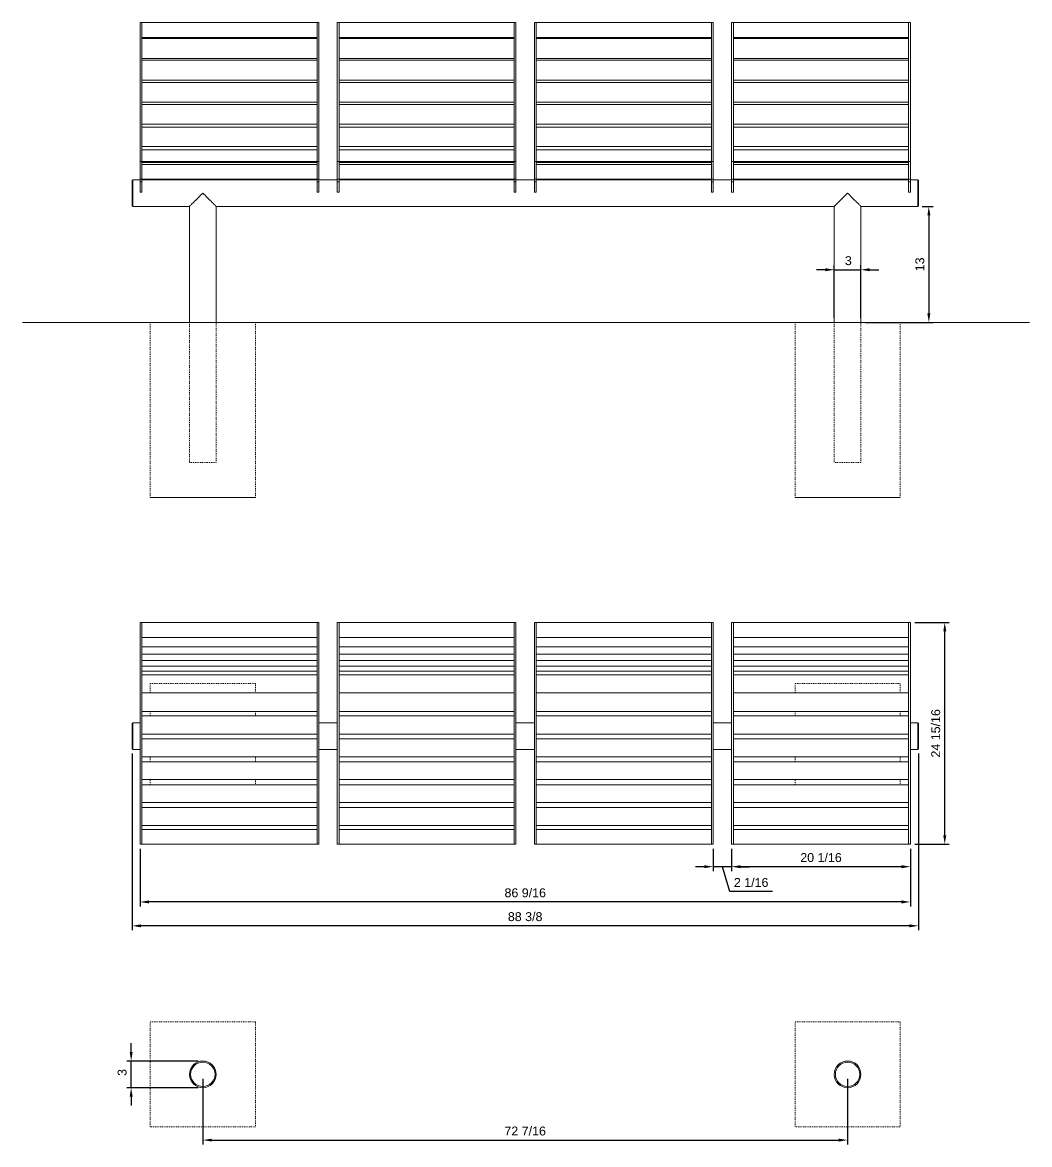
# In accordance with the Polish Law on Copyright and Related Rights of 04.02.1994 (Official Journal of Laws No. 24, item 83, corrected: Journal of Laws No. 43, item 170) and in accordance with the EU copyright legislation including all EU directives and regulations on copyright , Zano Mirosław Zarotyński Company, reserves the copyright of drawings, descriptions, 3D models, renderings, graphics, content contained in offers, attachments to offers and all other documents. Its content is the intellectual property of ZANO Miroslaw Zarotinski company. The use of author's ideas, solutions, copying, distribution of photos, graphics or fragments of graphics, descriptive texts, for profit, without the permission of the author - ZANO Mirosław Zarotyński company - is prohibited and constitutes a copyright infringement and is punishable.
# Model space of a CAD drawing. Header units: inches. Extents: x -11 to 164, y 0 to 126.
# Drawn here: x -10.9 to 102.2, y -0.5 to 125.6 of the extents above; entities that cross this region are included whole.
import ezdxf

# ---------------------------------------------------------------- set-up
doc = ezdxf.new("R2010")
doc.units = ezdxf.units.IN
doc.header["$PDSIZE"] = -1
doc.linetypes.add('HIDDEN', pattern=[1.905, 1.27, -0.635])
for name, color, linetype, lineweight in [('ZANO_R', 7, 'Continuous', 0), ('ZANO_R_przerywana', 250, 'HIDDEN', 0), ('ZANO_W', 1, 'Continuous', 0)]:
    doc.layers.add(name, color=color, linetype=linetype, lineweight=lineweight)
doc.styles.get("Standard").update_dxf_attribs({"font": 'arial.ttf'})
doc.dimstyles.new('amerykanie', dxfattribs={"dimtxt": 50, "dimasz": 50, "dimexe": 0.5, "dimexo": 0.5, "dimgap": 1, "dimtad": 1, "dimdec": 0, "dimzin": 0, "dimlunit": 5, "dimtxsty": 'Standard', "dimcen": 0.09, "dimclrd": 1, "dimclre": 1, "dimclrt": 1, "dimazin": 0, "dimtfac": 1, "dimtdec": 0, "dimtmove": 0, "dimatfit": 3, "dimfxl": 1, "dimtzin": 0, "dimarcsym": 1})

# ---------------------------------------------------------------- blocks, each defined once
blk = doc.blocks.new('*D364')
at = {"layer": 'Defpoints', "color": 0}
for p in [(88.84, 58.18), (92.7, 58.18), (88.84, 33.26)]:
    blk.add_point(p, dxfattribs=at)
at = {"layer": 'ZANO_W', "color": 1, "lineweight": -2}
for p, q in [((89.34, 58.18), (93.2, 58.18)), ((92.7, 34.26), (92.7, 57.18)), ((89.34, 33.26), (93.2, 33.26))]:
    blk.add_line(p, q, dxfattribs=at)
at = {"layer": 'ZANO_W', "color": 1}
for points in [[(92.87, 57.18), (92.54, 57.18), (92.7, 58.18)], [(92.54, 34.26), (92.87, 34.26), (92.7, 33.26)]]:
    blk.add_solid(points, dxfattribs=at)
at = {"layer": 'ZANO_W', "color": 1, "insert": (91.69, 45.72), "char_height": 1, "attachment_point": 5, "rotation": 90}
blk.add_mtext('24 15/16', dxfattribs=at)
blk = doc.blocks.new('*D368')
at = {"layer": 'Defpoints', "color": 0}
for p in [(68.76, 33.26), (88.84, 33.26), (68.76, 30.74)]:
    blk.add_point(p, dxfattribs=at)
at = {"layer": 'ZANO_W', "color": 1, "lineweight": -2}
for p, q in [((68.76, 32.76), (68.76, 30.24)), ((88.84, 32.76), (88.84, 30.24)), ((87.84, 30.74), (69.76, 30.74))]:
    blk.add_line(p, q, dxfattribs=at)
at = {"layer": 'ZANO_W', "color": 1}
for points in [[(69.76, 30.91), (69.76, 30.57), (68.76, 30.74)], [(87.84, 30.57), (87.84, 30.91), (88.84, 30.74)]]:
    blk.add_solid(points, dxfattribs=at)
at = {"layer": 'ZANO_W', "color": 1, "insert": (78.8, 31.76), "char_height": 1, "attachment_point": 5}
blk.add_mtext('20 1/16', dxfattribs=at)
blk = doc.blocks.new('*D369')
at = {"layer": 'Defpoints', "color": 0}
for p in [(66.68, 33.26), (68.76, 33.26), (66.68, 30.74)]:
    blk.add_point(p, dxfattribs=at)
at = {"layer": 'ZANO_W', "color": 1, "lineweight": -2}
for p, q in [((66.68, 32.76), (66.68, 30.24)), ((68.76, 32.76), (68.76, 30.24)), ((65.68, 30.74), (64.68, 30.74)), ((68.76, 30.74), (66.68, 30.74)), ((68.56, 27.94), (67.72, 30.74)), ((69.76, 30.74), (70.76, 30.74)), ((73.34, 27.94), (68.56, 27.94))]:
    blk.add_line(p, q, dxfattribs=at)
at = {"layer": 'ZANO_W', "color": 1}
for points in [[(65.68, 30.57), (65.68, 30.91), (66.68, 30.74)], [(69.76, 30.91), (69.76, 30.57), (68.76, 30.74)]]:
    blk.add_solid(points, dxfattribs=at)
at = {"layer": 'ZANO_W', "color": 1, "insert": (70.95, 28.96), "char_height": 1, "attachment_point": 5}
blk.add_mtext('2 1/16', dxfattribs=at)
blk = doc.blocks.new('*D370')
at = {"layer": 'Defpoints', "color": 0}
for p in [(2.3, 33.26), (88.84, 33.26), (2.3, 26.78)]:
    blk.add_point(p, dxfattribs=at)
at = {"layer": 'ZANO_W', "color": 1, "lineweight": -2}
for p, q in [((2.3, 32.76), (2.3, 26.28)), ((88.84, 32.76), (88.84, 26.28)), ((87.84, 26.78), (3.3, 26.78))]:
    blk.add_line(p, q, dxfattribs=at)
at = {"layer": 'ZANO_W', "color": 1}
for points in [[(3.3, 26.95), (3.3, 26.61), (2.3, 26.78)], [(87.84, 26.61), (87.84, 26.95), (88.84, 26.78)]]:
    blk.add_solid(points, dxfattribs=at)
at = {"layer": 'ZANO_W', "color": 1, "insert": (45.57, 27.8), "char_height": 1, "attachment_point": 5}
blk.add_mtext('86 9/16', dxfattribs=at)
blk = doc.blocks.new('*D371')
at = {"layer": 'Defpoints', "color": 0}
for p in [(1.39, 43.94), (89.74, 43.94), (1.39, 24.1)]:
    blk.add_point(p, dxfattribs=at)
at = {"layer": 'ZANO_W', "color": 1, "lineweight": -2}
for p, q in [((1.39, 43.44), (1.39, 23.6)), ((89.74, 43.44), (89.74, 23.6)), ((88.74, 24.1), (2.39, 24.1))]:
    blk.add_line(p, q, dxfattribs=at)
at = {"layer": 'ZANO_W', "color": 1}
for points in [[(2.39, 24.26), (2.39, 23.93), (1.39, 24.1)], [(88.74, 23.93), (88.74, 24.26), (89.74, 24.1)]]:
    blk.add_solid(points, dxfattribs=at)
at = {"layer": 'ZANO_W', "color": 1, "insert": (45.56, 25.12), "char_height": 1, "attachment_point": 5}
blk.add_mtext('88 3/8', dxfattribs=at)
blk = doc.blocks.new('*D372')
at = {"layer": 'Defpoints', "color": 0}
for p in [(1.29, 8.91), (9.34, 8.91), (9.34, 5.91)]:
    blk.add_point(p, dxfattribs=at)
at = {"layer": 'ZANO_W', "color": 1, "lineweight": -2}
for p, q in [((1.29, 9.91), (1.29, 10.91)), ((8.84, 8.91), (0.79, 8.91)), ((1.29, 5.91), (1.29, 8.91)), ((8.84, 5.91), (0.79, 5.91)), ((1.29, 4.91), (1.29, 3.91))]:
    blk.add_line(p, q, dxfattribs=at)
at = {"layer": 'ZANO_W', "color": 1}
for points in [[(1.13, 9.91), (1.46, 9.91), (1.29, 8.91)], [(1.46, 4.91), (1.13, 4.91), (1.29, 5.91)]]:
    blk.add_solid(points, dxfattribs=at)
at = {"layer": 'ZANO_W', "color": 1, "insert": (0.28, 7.62), "char_height": 1, "attachment_point": 5, "rotation": 90}
blk.add_mtext('3', dxfattribs=at)
blk = doc.blocks.new('*D373')
at = {"layer": 'Defpoints', "color": 0}
for p in [(9.34, 7.41), (81.79, 7.41), (81.79, 0.03)]:
    blk.add_point(p, dxfattribs=at)
at = {"layer": 'ZANO_W', "color": 1, "lineweight": -2}
for p, q in [((9.34, 6.91), (9.34, -0.47)), ((81.79, 6.91), (81.79, -0.47)), ((10.34, 0.03), (80.79, 0.03))]:
    blk.add_line(p, q, dxfattribs=at)
at = {"layer": 'ZANO_W', "color": 1}
for points in [[(10.34, 0.19), (10.34, -0.14), (9.34, 0.03)], [(80.79, -0.14), (80.79, 0.19), (81.79, 0.03)]]:
    blk.add_solid(points, dxfattribs=at)
at = {"layer": 'ZANO_W', "color": 1, "insert": (45.56, 1.04), "char_height": 1, "attachment_point": 5}
blk.add_mtext('72 7/16', dxfattribs=at)
blk = doc.blocks.new('*D374')
at = {"layer": 'Defpoints', "color": 0}
for p in [(89.66, 104.91), (83.28, 91.89), (90.91, 91.89)]:
    blk.add_point(p, dxfattribs=at)
at = {"layer": 'ZANO_W', "color": 1, "lineweight": -2}
for p, q in [((90.16, 104.91), (91.41, 104.91)), ((90.91, 103.91), (90.91, 92.89)), ((83.78, 91.89), (91.41, 91.89))]:
    blk.add_line(p, q, dxfattribs=at)
at = {"layer": 'ZANO_W', "color": 1}
for points in [[(91.08, 103.91), (90.75, 103.91), (90.91, 104.91)], [(90.75, 92.89), (91.08, 92.89), (90.91, 91.89)]]:
    blk.add_solid(points, dxfattribs=at)
at = {"layer": 'ZANO_W', "color": 1, "insert": (89.9, 98.4), "char_height": 1, "attachment_point": 5, "rotation": 90}
blk.add_mtext('13', dxfattribs=at)
blk = doc.blocks.new('*D375')
at = {"layer": 'Defpoints', "color": 0}
for p in [(83.28, 97.8), (80.29, 91.89), (83.28, 91.89)]:
    blk.add_point(p, dxfattribs=at)
at = {"layer": 'ZANO_W', "color": 1, "lineweight": -2}
for p, q in [((79.29, 97.8), (78.29, 97.8)), ((80.29, 92.39), (80.29, 98.3)), ((80.29, 97.8), (83.28, 97.8)), ((83.28, 92.39), (83.28, 98.3)), ((84.28, 97.8), (85.28, 97.8))]:
    blk.add_line(p, q, dxfattribs=at)
at = {"layer": 'ZANO_W', "color": 1}
for points in [[(79.29, 97.63), (79.29, 97.97), (80.29, 97.8)], [(84.28, 97.97), (84.28, 97.63), (83.28, 97.8)]]:
    blk.add_solid(points, dxfattribs=at)
at = {"layer": 'ZANO_W', "color": 1, "insert": (81.87, 98.81), "char_height": 1, "attachment_point": 5}
blk.add_mtext('3', dxfattribs=at)

msp = doc.modelspace()

# ---------------------------------------------------------------- linework, layer by layer
at = {"layer": 'ZANO_R'}
for p, q in [((2.49395, 125.57958), (2.2971, 125.57958)), ((2.2971, 125.05776), (2.2971, 125.57958)), ((2.2971, 112.32722), (2.2971, 125.05776)), ((2.49395, 125.05776), (2.49395, 125.57958)), ((22.17901, 125.57472), (2.49395, 125.57472)), ((2.49395, 112.32722), (2.49395, 125.05776)), ((22.37586, 125.57958), (22.17901, 125.57958)), ((22.17901, 125.05776), (22.17901, 125.57958)), ((22.17901, 112.32722), (22.17901, 125.05776)), ((22.37586, 125.05776), (22.37586, 125.57958)), ((22.37586, 112.32722), (22.37586, 125.05776)), ((24.64751, 125.57958), (24.45066, 125.57958)), ((24.45066, 125.05776), (24.45066, 125.57958)), ((24.45066, 112.32722), (24.45066, 125.05776)), ((24.64751, 125.05776), (24.64751, 125.57958)), ((44.33257, 125.57472), (24.64751, 125.57472)), ((24.64751, 112.32722), (24.64751, 125.05776)), ((44.52942, 125.57958), (44.33257, 125.57958)), ((44.33257, 125.05776), (44.33257, 125.57958)), ((44.33257, 112.32722), (44.33257, 125.05776)), ((44.52942, 125.05776), (44.52942, 125.57958)), ((44.52942, 112.32722), (44.52942, 125.05776)), ((46.80107, 125.57958), (46.60422, 125.57958)), ((46.60422, 125.05776), (46.60422, 125.57958)), ((46.60422, 112.32722), (46.60422, 125.05776)), ((46.80107, 125.05776), (46.80107, 125.57958)), ((66.48613, 125.57472), (46.80107, 125.57472)), ((46.80107, 112.32722), (46.80107, 125.05776)), ((66.68298, 125.57958), (66.48613, 125.57958)), ((66.48613, 125.05776), (66.48613, 125.57958)), ((66.48613, 112.32722), (66.48613, 125.05776)), ((66.68298, 125.05776), (66.68298, 125.57958)), ((66.68298, 112.32722), (66.68298, 125.05776)), ((68.95463, 125.57958), (68.75778, 125.57958)), ((68.75778, 125.05776), (68.75778, 125.57958)), ((68.75778, 112.32722), (68.75778, 125.05776)), ((68.95463, 125.05776), (68.95463, 125.57958)), ((88.63969, 125.57472), (68.95463, 125.57472)), ((68.95463, 112.32722), (68.95463, 125.05776)), ((88.83654, 125.57958), (88.63969, 125.57958)), ((88.63969, 125.05776), (88.63969, 125.57958)), ((88.63969, 112.32722), (88.63969, 125.05776)), ((88.83654, 125.05776), (88.83654, 125.57958)), ((88.83654, 112.32722), (88.83654, 125.05776)), ((2.49395, 123.90542), (22.17901, 123.90542)), ((22.17901, 123.76881), (2.49395, 123.76881)), ((2.49395, 123.64021), (2.49395, 123.64448)), ((22.17901, 123.64448), (22.17901, 123.64021)), ((24.64751, 123.90542), (44.33257, 123.90542)), ((44.33257, 123.76881), (24.64751, 123.76881)), ((24.64751, 123.64021), (24.64751, 123.64448)), ((44.33257, 123.64448), (44.33257, 123.64021)), ((46.80107, 123.90542), (66.48613, 123.90542)), ((66.48613, 123.76881), (46.80107, 123.76881)), ((46.80107, 123.64021), (46.80107, 123.64448)), ((66.48613, 123.64448), (66.48613, 123.64021)), ((68.95463, 123.90542), (88.63969, 123.90542)), ((88.63969, 123.76881), (68.95463, 123.76881)), ((68.95463, 123.64021), (68.95463, 123.64448)), ((88.63969, 123.64448), (88.63969, 123.64021)), ((2.49395, 122.15877), (2.49395, 122.16308)), ((2.49395, 121.51579), (22.17901, 121.51579)), ((22.17901, 121.32499), (2.49395, 121.32499)), ((2.49395, 121.18925), (2.49395, 121.19359)), ((22.17901, 122.16308), (22.17901, 122.15877)), ((22.17901, 121.19359), (22.17901, 121.18925)), ((24.64751, 122.15877), (24.64751, 122.16308)), ((24.64751, 121.51579), (44.33257, 121.51579)), ((44.33257, 121.32499), (24.64751, 121.32499)), ((24.64751, 121.18925), (24.64751, 121.19359)), ((44.33257, 122.16308), (44.33257, 122.15877)), ((44.33257, 121.19359), (44.33257, 121.18925)), ((46.80107, 122.15877), (46.80107, 122.16308)), ((46.80107, 121.51579), (66.48613, 121.51579)), ((66.48613, 121.32499), (46.80107, 121.32499)), ((46.80107, 121.18925), (46.80107, 121.19359)), ((66.48613, 122.16308), (66.48613, 122.15877)), ((66.48613, 121.19359), (66.48613, 121.18925)), ((68.95463, 122.15877), (68.95463, 122.16308)), ((68.95463, 121.51579), (88.63969, 121.51579)), ((88.63969, 121.32499), (68.95463, 121.32499)), ((68.95463, 121.18925), (68.95463, 121.19359)), ((88.63969, 122.16308), (88.63969, 122.15877)), ((88.63969, 121.19359), (88.63969, 121.18925)), ((2.49395, 119.6879), (2.49395, 119.69227)), ((2.49395, 119.09205), (22.17901, 119.09205)), ((22.17901, 118.84912), (2.49395, 118.84912)), ((2.49395, 118.70616), (2.49395, 118.71055)), ((22.17901, 119.69227), (22.17901, 119.6879)), ((22.17901, 118.71055), (22.17901, 118.70616)), ((24.64751, 119.6879), (24.64751, 119.69227)), ((24.64751, 119.09205), (44.33257, 119.09205)), ((44.33257, 118.84912), (24.64751, 118.84912)), ((24.64751, 118.70616), (24.64751, 118.71055)), ((44.33257, 119.69227), (44.33257, 119.6879)), ((44.33257, 118.71055), (44.33257, 118.70616)), ((46.80107, 119.6879), (46.80107, 119.69227)), ((46.80107, 119.09205), (66.48613, 119.09205)), ((66.48613, 118.84912), (46.80107, 118.84912)), ((46.80107, 118.70616), (46.80107, 118.71055)), ((66.48613, 119.69227), (66.48613, 119.6879)), ((66.48613, 118.71055), (66.48613, 118.70616)), ((68.95463, 119.6879), (68.95463, 119.69227)), ((68.95463, 119.09205), (88.63969, 119.09205)), ((88.63969, 118.84912), (68.95463, 118.84912)), ((68.95463, 118.70616), (68.95463, 118.71055)), ((88.63969, 119.69227), (88.63969, 119.6879)), ((88.63969, 118.71055), (88.63969, 118.70616)), ((2.49395, 117.1871), (2.49395, 117.19152)), ((2.49395, 116.63898), (22.17901, 116.63898)), ((22.17901, 116.34484), (2.49395, 116.34484)), ((2.49395, 116.19458), (2.49395, 116.19901)), ((22.17901, 117.19152), (22.17901, 117.1871)), ((22.17901, 116.19901), (22.17901, 116.19458)), ((24.64751, 117.1871), (24.64751, 117.19152)), ((24.64751, 116.63898), (44.33257, 116.63898)), ((44.33257, 116.34484), (24.64751, 116.34484)), ((24.64751, 116.19458), (24.64751, 116.19901)), ((44.33257, 117.19152), (44.33257, 117.1871)), ((44.33257, 116.19901), (44.33257, 116.19458)), ((46.80107, 117.1871), (46.80107, 117.19152)), ((46.80107, 116.63898), (66.48613, 116.63898)), ((66.48613, 116.34484), (46.80107, 116.34484)), ((46.80107, 116.19458), (46.80107, 116.19901)), ((66.48613, 117.19152), (66.48613, 117.1871)), ((66.48613, 116.19901), (66.48613, 116.19458)), ((68.95463, 117.1871), (68.95463, 117.19152)), ((68.95463, 116.63898), (88.63969, 116.63898)), ((88.63969, 116.34484), (68.95463, 116.34484)), ((68.95463, 116.19458), (68.95463, 116.19901)), ((88.63969, 117.19152), (88.63969, 117.1871)), ((88.63969, 116.19901), (88.63969, 116.19458)), ((2.49395, 114.66005), (2.49395, 114.66451)), ((2.49395, 114.16017), (22.17901, 114.16017)), ((22.17901, 113.81584), (2.49395, 113.81584)), ((2.49395, 113.6582), (2.49395, 113.66268)), ((22.17901, 114.66451), (22.17901, 114.66005)), ((22.17901, 113.66268), (22.17901, 113.6582)), ((24.64751, 114.66005), (24.64751, 114.66451)), ((24.64751, 114.16017), (44.33257, 114.16017)), ((44.33257, 113.81584), (24.64751, 113.81584)), ((24.64751, 113.6582), (24.64751, 113.66268)), ((44.33257, 114.66451), (44.33257, 114.66005)), ((44.33257, 113.66268), (44.33257, 113.6582)), ((46.80107, 114.66005), (46.80107, 114.66451)), ((46.80107, 114.16017), (66.48613, 114.16017)), ((66.48613, 113.81584), (46.80107, 113.81584)), ((46.80107, 113.6582), (46.80107, 113.66268)), ((66.48613, 114.66451), (66.48613, 114.66005)), ((66.48613, 113.66268), (66.48613, 113.6582)), ((68.95463, 114.66005), (68.95463, 114.66451)), ((68.95463, 114.16017), (88.63969, 114.16017)), ((88.63969, 113.81584), (68.95463, 113.81584)), ((68.95463, 113.6582), (68.95463, 113.66268)), ((88.63969, 114.66451), (88.63969, 114.66005)), ((88.63969, 113.66268), (88.63969, 113.6582)), ((2.2971, 109.96496), (2.2971, 112.32722)), ((2.49395, 112.32722), (2.49395, 109.96496)), ((22.17901, 109.96496), (22.17901, 112.32722)), ((22.37586, 112.32722), (22.37586, 109.96496)), ((24.45066, 109.96496), (24.45066, 112.32722)), ((24.64751, 112.32722), (24.64751, 109.96496)), ((44.33257, 109.96493), (44.33257, 112.32722)), ((44.52942, 112.32722), (44.52942, 109.96496)), ((46.60422, 109.96496), (46.60422, 112.32722)), ((46.80107, 112.32722), (46.80107, 109.96493)), ((66.48613, 109.96493), (66.48613, 112.32722)), ((66.68298, 112.32722), (66.68298, 109.96496)), ((68.75778, 109.96496), (68.75778, 112.32722)), ((68.95463, 112.32722), (68.95463, 109.96493)), ((88.63969, 109.96493), (88.63969, 112.32722)), ((88.83654, 112.32722), (88.83654, 109.96496)), ((2.49395, 111.65928), (22.17901, 111.65928)), ((22.17901, 111.26584), (2.49395, 111.26584)), ((24.64751, 111.65928), (44.33257, 111.65928)), ((44.33257, 111.26584), (24.64751, 111.26584)), ((46.80107, 111.65928), (66.48613, 111.65928)), ((66.48613, 111.26584), (46.80107, 111.26584)), ((68.95463, 111.65928), (88.63969, 111.65928)), ((88.63969, 111.26584), (68.95463, 111.26584)), ((2.49395, 109.96496), (2.2971, 109.96496)), ((2.2971, 109.62426), (2.2971, 109.96496)), ((2.49395, 109.62426), (2.49395, 109.96496)), ((2.49395, 109.96493), (22.17901, 109.96493)), ((2.49395, 109.96493), (2.49395, 109.96493)), ((22.17901, 109.95617), (2.49395, 109.95617)), ((2.49395, 109.95609), (2.49395, 109.95617)), ((2.49395, 109.9122), (2.49395, 109.91238)), ((22.17901, 109.86443), (2.49395, 109.86443)), ((2.49395, 109.86399), (2.49395, 109.86424)), ((2.49395, 109.75957), (2.49395, 109.75993)), ((22.37586, 109.96496), (22.17901, 109.96496)), ((22.17901, 109.62426), (22.17901, 109.96496)), ((22.17901, 109.96493), (22.17901, 109.96493)), ((22.17901, 109.95617), (22.17901, 109.95609)), ((22.17901, 109.91238), (22.17901, 109.9122)), ((22.17901, 109.86424), (22.17901, 109.86399)), ((22.17901, 109.75993), (22.17901, 109.75957)), ((22.37586, 109.62426), (22.37586, 109.96496)), ((24.64751, 109.96496), (24.45066, 109.96496)), ((24.45066, 109.62426), (24.45066, 109.96496)), ((24.64751, 109.62426), (24.64751, 109.96496)), ((24.64751, 109.96493), (44.33257, 109.96493)), ((24.64751, 109.96493), (24.64751, 109.96493)), ((44.33257, 109.95617), (24.64751, 109.95617)), ((24.64751, 109.95609), (24.64751, 109.95617)), ((24.64751, 109.9122), (24.64751, 109.91238)), ((44.33257, 109.86443), (24.64751, 109.86443)), ((24.64751, 109.86399), (24.64751, 109.86424)), ((24.64751, 109.75957), (24.64751, 109.75993)), ((44.52942, 109.96496), (44.33257, 109.96496)), ((44.33257, 109.62426), (44.33257, 109.96496)), ((44.33257, 109.96493), (44.33257, 109.96493)), ((44.33257, 109.95617), (44.33257, 109.95609)), ((44.33257, 109.91238), (44.33257, 109.9122)), ((44.33257, 109.86424), (44.33257, 109.86399)), ((44.33257, 109.75993), (44.33257, 109.75957)), ((44.52942, 109.62426), (44.52942, 109.96496)), ((46.80107, 109.96496), (46.60422, 109.96496)), ((46.60422, 109.62426), (46.60422, 109.96496)), ((46.80107, 109.62426), (46.80107, 109.96496)), ((46.80107, 109.96493), (66.48613, 109.96493)), ((46.80107, 109.96493), (46.80107, 109.96493)), ((66.48613, 109.95617), (46.80107, 109.95617)), ((46.80107, 109.95609), (46.80107, 109.95617)), ((46.80107, 109.9122), (46.80107, 109.91238)), ((66.48613, 109.86443), (46.80107, 109.86443)), ((46.80107, 109.86399), (46.80107, 109.86424)), ((46.80107, 109.75957), (46.80107, 109.75993)), ((66.68298, 109.96496), (66.48613, 109.96496)), ((66.48613, 109.62426), (66.48613, 109.96496)), ((66.48613, 109.96493), (66.48613, 109.96493)), ((66.48613, 109.95617), (66.48613, 109.95609)), ((66.48613, 109.91238), (66.48613, 109.9122)), ((66.48613, 109.86424), (66.48613, 109.86399)), ((66.48613, 109.75993), (66.48613, 109.75957)), ((66.68298, 109.62426), (66.68298, 109.96496)), ((68.95463, 109.96496), (68.75778, 109.96496)), ((68.75778, 109.62426), (68.75778, 109.96496)), ((68.95463, 109.62426), (68.95463, 109.96496)), ((68.95463, 109.96493), (88.63969, 109.96493)), ((68.95463, 109.96493), (68.95463, 109.96493)), ((88.63969, 109.95617), (68.95463, 109.95617)), ((68.95463, 109.95609), (68.95463, 109.95617)), ((68.95463, 109.9122), (68.95463, 109.91238)), ((88.63969, 109.86443), (68.95463, 109.86443)), ((68.95463, 109.86399), (68.95463, 109.86424)), ((68.95463, 109.75957), (68.95463, 109.75993)), ((88.83654, 109.96496), (88.63969, 109.96496)), ((88.63969, 109.86443), (88.63969, 109.96496)), ((88.63969, 109.96493), (88.63969, 109.96493)), ((88.63969, 109.95617), (88.63969, 109.95609)), ((88.63969, 109.91238), (88.63969, 109.9122)), ((88.63969, 109.86424), (88.63969, 109.86399)), ((88.63969, 109.62426), (88.63969, 109.86399)), ((88.63969, 109.75993), (88.63969, 109.75957)), ((88.83654, 109.62426), (88.83654, 109.96496)), ((2.2971, 107.97737), (2.2971, 109.62426)), ((22.17901, 109.62845), (2.49395, 109.62845)), ((2.49395, 108.61036), (2.49395, 109.62426)), ((2.49395, 107.97737), (2.49395, 109.62426)), ((2.49395, 107.95916), (2.49395, 108.61036)), ((22.17901, 108.61036), (22.17901, 109.62426)), ((22.17901, 107.97737), (22.17901, 109.62426)), ((22.17901, 107.95916), (22.17901, 108.61036)), ((22.37586, 107.97737), (22.37586, 109.62426)), ((24.45066, 107.97737), (24.45066, 109.62426)), ((44.33257, 109.62845), (24.64751, 109.62845)), ((24.64751, 108.61036), (24.64751, 109.62426)), ((24.64751, 107.97737), (24.64751, 109.62426)), ((24.64751, 107.95916), (24.64751, 108.61036)), ((44.33257, 108.61036), (44.33257, 109.62426)), ((44.33257, 107.97737), (44.33257, 109.62426)), ((44.33257, 107.95916), (44.33257, 108.61036)), ((44.52942, 107.97737), (44.52942, 109.62426)), ((46.60422, 107.97737), (46.60422, 109.62426)), ((66.48613, 109.62845), (46.80107, 109.62845)), ((46.80107, 108.61036), (46.80107, 109.62426)), ((46.80107, 107.97737), (46.80107, 109.62426)), ((46.80107, 107.95916), (46.80107, 108.61036)), ((66.48613, 108.61036), (66.48613, 109.62426)), ((66.48613, 107.97737), (66.48613, 109.62426)), ((66.48613, 107.95916), (66.48613, 108.61036)), ((66.68298, 107.97737), (66.68298, 109.62426)), ((68.75778, 107.97737), (68.75778, 109.62426)), ((88.63969, 109.62845), (68.95463, 109.62845)), ((68.95463, 108.61036), (68.95463, 109.62426)), ((68.95463, 107.97737), (68.95463, 109.62426)), ((68.95463, 107.95916), (68.95463, 108.61036)), ((88.63969, 108.61036), (88.63969, 109.62426)), ((88.63969, 107.97737), (88.63969, 109.62426)), ((88.63969, 107.95916), (88.63969, 108.61036)), ((88.83654, 107.97737), (88.83654, 109.62426)), ((1.47033, 107.87937), (1.39159, 107.87937)), ((1.39159, 107.87937), (1.39159, 104.9463)), ((2.2971, 107.91087), (1.47033, 107.91087)), ((1.47033, 104.9148), (1.47033, 107.91087)), ((2.2971, 107.97737), (2.49395, 107.97737)), ((2.2971, 107.67169), (2.2971, 107.97737)), ((2.2971, 107.67169), (2.49395, 107.67169)), ((2.2971, 106.51968), (2.2971, 107.67169)), ((2.49395, 107.95916), (22.17901, 107.95916)), ((2.49395, 107.67169), (2.49395, 107.95916)), ((22.17901, 107.91087), (2.49395, 107.91087)), ((2.49395, 106.51968), (2.49395, 107.67169)), ((22.17901, 107.97737), (22.37586, 107.97737)), ((22.17901, 107.67169), (22.17901, 107.95916)), ((22.17901, 107.67169), (22.37586, 107.67169)), ((22.17901, 106.53191), (22.17901, 107.67169)), ((22.37586, 107.67169), (22.37586, 107.97737)), ((24.45066, 107.91087), (22.37586, 107.91087)), ((22.37586, 106.51968), (22.37586, 107.67169)), ((24.45066, 107.97737), (24.64751, 107.97737)), ((24.45066, 107.67169), (24.45066, 107.97737)), ((24.45066, 107.67169), (24.64751, 107.67169)), ((24.45066, 106.51968), (24.45066, 107.67169)), ((24.64751, 107.95916), (44.33257, 107.95916)), ((24.64751, 107.67169), (24.64751, 107.95916)), ((44.33257, 107.91087), (24.64751, 107.91087)), ((24.64751, 106.51968), (24.64751, 107.67169)), ((44.33257, 107.97737), (44.52942, 107.97737)), ((44.33257, 107.67169), (44.33257, 107.95916)), ((44.33257, 107.67169), (44.52942, 107.67169)), ((44.33257, 106.53191), (44.33257, 107.67169)), ((44.52942, 107.67169), (44.52942, 107.97737)), ((46.60422, 107.91087), (44.52942, 107.91087)), ((44.52942, 106.51968), (44.52942, 107.67169)), ((46.60422, 107.97737), (46.80107, 107.97737)), ((46.60422, 107.67169), (46.60422, 107.97737)), ((46.60422, 107.67169), (46.80107, 107.67169)), ((46.60422, 106.51968), (46.60422, 107.67169)), ((46.80107, 107.95916), (66.48613, 107.95916)), ((46.80107, 107.67169), (46.80107, 107.95916)), ((66.48613, 107.91087), (46.80107, 107.91087)), ((46.80107, 106.51968), (46.80107, 107.67169)), ((66.48613, 107.97737), (66.68298, 107.97737)), ((66.48613, 107.67169), (66.48613, 107.95916)), ((66.48613, 107.67169), (66.68298, 107.67169)), ((66.48613, 106.53191), (66.48613, 107.67169)), ((66.68298, 107.67169), (66.68298, 107.97737)), ((68.75778, 107.91087), (66.68298, 107.91087)), ((66.68298, 106.51968), (66.68298, 107.67169)), ((68.75778, 107.97737), (68.95463, 107.97737)), ((68.75778, 107.67169), (68.75778, 107.97737)), ((68.75778, 107.67169), (68.95463, 107.67169)), ((68.75778, 106.51968), (68.75778, 107.67169)), ((68.95463, 107.95916), (88.63969, 107.95916)), ((68.95463, 107.67169), (68.95463, 107.95916)), ((88.63969, 107.91087), (68.95463, 107.91087)), ((68.95463, 106.51968), (68.95463, 107.67169)), ((88.63969, 107.97737), (88.83654, 107.97737)), ((88.63969, 107.67169), (88.63969, 107.95916)), ((88.63969, 107.67169), (88.83654, 107.67169)), ((88.63969, 106.53191), (88.63969, 107.67169)), ((88.83654, 107.67169), (88.83654, 107.97737)), ((89.65937, 107.91087), (88.83654, 107.91087)), ((88.83654, 106.51968), (88.83654, 107.67169)), ((89.65937, 104.9148), (89.65937, 107.91087)), ((89.73811, 107.87937), (89.65937, 107.87937)), ((89.73811, 107.87937), (89.73811, 104.9463)), ((2.2971, 106.51968), (2.49395, 106.51968)), ((22.17901, 106.53191), (22.25775, 106.51968)), ((22.25775, 106.51968), (22.37586, 106.51968)), ((24.45066, 106.51968), (24.64751, 106.51968)), ((44.33257, 106.53191), (44.41131, 106.51968)), ((44.41131, 106.51968), (44.52942, 106.51968)), ((46.60422, 106.51968), (46.80107, 106.51968)), ((66.48613, 106.53191), (66.56487, 106.51968)), ((66.56487, 106.51968), (66.68298, 106.51968)), ((68.75778, 106.51968), (68.95463, 106.51968)), ((88.63969, 106.53191), (88.71843, 106.51968)), ((88.71843, 106.51968), (88.83654, 106.51968)), ((1.39159, 104.9463), (1.47033, 104.9463)), ((1.47033, 104.9148), (7.84632, 104.9148)), ((7.84632, 104.9148), (7.84632, 91.88527)), ((10.84238, 91.88527), (10.84238, 104.9148)), ((10.84238, 104.9148), (80.28732, 104.9148)), ((80.28732, 104.9148), (80.28732, 91.88527)), ((83.28339, 91.88527), (83.28339, 104.9148)), ((83.28339, 104.9148), (89.65937, 104.9148)), ((89.65937, 104.9463), (89.73811, 104.9463)), ((-10.92126, 91.88526), (102.22967, 91.88526)), ((15.24987, 91.88527), (3.43883, 91.88527)), ((3.43883, 91.88527), (15.24987, 91.88527)), ((10.84238, 91.88527), (7.84807, 91.88527)), ((87.69087, 91.88527), (75.87984, 91.88527)), ((75.87984, 91.88527), (87.69087, 91.88527)), ((83.28295, 91.88527), (80.28776, 91.88527)), ((2.49395, 58.17834), (2.2971, 58.17834)), ((2.2971, 56.56175), (2.2971, 58.17834)), ((2.49395, 56.56175), (2.49395, 58.17834)), ((22.17901, 58.17347), (2.49395, 58.17347)), ((22.37586, 58.17834), (22.17901, 58.17834)), ((22.17901, 56.56175), (22.17901, 58.17834)), ((22.37586, 56.56175), (22.37586, 58.17834)), ((24.64751, 58.17834), (24.45066, 58.17834)), ((24.45066, 56.56175), (24.45066, 58.17834)), ((24.64751, 56.56175), (24.64751, 58.17834)), ((44.33257, 58.17347), (24.64751, 58.17347)), ((44.52942, 58.17834), (44.33257, 58.17834)), ((44.33257, 56.56175), (44.33257, 58.17834)), ((44.52942, 56.56175), (44.52942, 58.17834)), ((46.80107, 58.17834), (46.60422, 58.17834)), ((46.60422, 56.56175), (46.60422, 58.17834)), ((46.80107, 56.56175), (46.80107, 58.17834)), ((66.48613, 58.17347), (46.80107, 58.17347)), ((66.68298, 58.17834), (66.48613, 58.17834)), ((66.48613, 56.56175), (66.48613, 58.17834)), ((66.68298, 56.56175), (66.68298, 58.17834)), ((68.95463, 58.17834), (68.75778, 58.17834)), ((68.75778, 56.56175), (68.75778, 58.17834)), ((68.95463, 56.56175), (68.95463, 58.17834)), ((88.63969, 58.17347), (68.95463, 58.17347)), ((88.83654, 58.17834), (88.63969, 58.17834)), ((88.63969, 56.56175), (88.63969, 58.17834)), ((88.83654, 56.56175), (88.83654, 58.17834)), ((2.2971, 52.76103), (2.2971, 56.56175)), ((2.49395, 52.76103), (2.49395, 56.56175)), ((2.49395, 56.50418), (22.17901, 56.50418)), ((2.49395, 56.0007), (2.49395, 56.00233)), ((22.17901, 52.76103), (22.17901, 56.56175)), ((22.17901, 56.00233), (22.17901, 56.0007)), ((22.37586, 52.76103), (22.37586, 56.56175)), ((24.45066, 52.76103), (24.45066, 56.56175)), ((24.64751, 52.76103), (24.64751, 56.56175)), ((24.64751, 56.50418), (44.33257, 56.50418)), ((24.64751, 56.0007), (24.64751, 56.00233)), ((44.33257, 52.76103), (44.33257, 56.56175)), ((44.33257, 56.00233), (44.33257, 56.0007)), ((44.52942, 52.76103), (44.52942, 56.56175)), ((46.60422, 52.76103), (46.60422, 56.56175)), ((46.80107, 52.76103), (46.80107, 56.56175)), ((46.80107, 56.50418), (66.48613, 56.50418)), ((46.80107, 56.0007), (46.80107, 56.00233)), ((66.48613, 52.76103), (66.48613, 56.56175)), ((66.48613, 56.00233), (66.48613, 56.0007)), ((66.68298, 52.76103), (66.68298, 56.56175)), ((68.75778, 52.76103), (68.75778, 56.56175)), ((68.95463, 52.76103), (68.95463, 56.56175)), ((68.95463, 56.50418), (88.63969, 56.50418)), ((68.95463, 56.0007), (68.95463, 56.00233)), ((88.63969, 52.76103), (88.63969, 56.56175)), ((88.63969, 56.00233), (88.63969, 56.0007)), ((88.83654, 52.76103), (88.83654, 56.56175)), ((2.49395, 55.45317), (2.49395, 55.4547)), ((2.49395, 55.4425), (22.17901, 55.4425)), ((2.49395, 55.11584), (2.49395, 55.11731)), ((2.49395, 54.62554), (2.49395, 54.62691)), ((2.49395, 54.61719), (22.17901, 54.61719)), ((2.49395, 54.32565), (2.49395, 54.32696)), ((22.17901, 55.4547), (22.17901, 55.45317)), ((22.17901, 55.11731), (22.17901, 55.11584)), ((22.17901, 54.62691), (22.17901, 54.62554)), ((22.17901, 54.32696), (22.17901, 54.32565)), ((24.64751, 55.45317), (24.64751, 55.4547)), ((24.64751, 55.4425), (44.33257, 55.4425)), ((24.64751, 55.11584), (24.64751, 55.11731)), ((24.64751, 54.62554), (24.64751, 54.62691)), ((24.64751, 54.61719), (44.33257, 54.61719)), ((24.64751, 54.32565), (24.64751, 54.32696)), ((44.33257, 55.4547), (44.33257, 55.45317)), ((44.33257, 55.11731), (44.33257, 55.11584)), ((44.33257, 54.62691), (44.33257, 54.62554)), ((44.33257, 54.32696), (44.33257, 54.32565)), ((46.80107, 55.45317), (46.80107, 55.4547)), ((46.80107, 55.4425), (66.48613, 55.4425)), ((46.80107, 55.11584), (46.80107, 55.11731)), ((46.80107, 54.62554), (46.80107, 54.62691)), ((46.80107, 54.61719), (66.48613, 54.61719)), ((46.80107, 54.32565), (46.80107, 54.32696)), ((66.48613, 55.4547), (66.48613, 55.45317)), ((66.48613, 55.11731), (66.48613, 55.11584)), ((66.48613, 54.62691), (66.48613, 54.62554)), ((66.48613, 54.32696), (66.48613, 54.32565)), ((68.95463, 55.45317), (68.95463, 55.4547)), ((68.95463, 55.4425), (88.63969, 55.4425)), ((68.95463, 55.11584), (68.95463, 55.11731)), ((68.95463, 54.62554), (68.95463, 54.62691)), ((68.95463, 54.61719), (88.63969, 54.61719)), ((68.95463, 54.32565), (68.95463, 54.32696)), ((88.63969, 55.4547), (88.63969, 55.45317)), ((88.63969, 55.11731), (88.63969, 55.11584)), ((88.63969, 54.62691), (88.63969, 54.62554)), ((88.63969, 54.32696), (88.63969, 54.32565)), ((2.49395, 53.89332), (2.49395, 53.89452)), ((2.49395, 53.887), (22.17901, 53.887)), ((2.49395, 53.63131), (2.49395, 53.63245)), ((2.49395, 53.25757), (2.49395, 53.2586)), ((2.49395, 53.253), (22.17901, 53.253)), ((2.49395, 53.03383), (2.49395, 53.03479)), ((22.17901, 53.89452), (22.17901, 53.89332)), ((22.17901, 53.63245), (22.17901, 53.63131)), ((22.17901, 53.2586), (22.17901, 53.25757)), ((22.17901, 53.03479), (22.17901, 53.03383)), ((24.64751, 53.89332), (24.64751, 53.89452)), ((24.64751, 53.887), (44.33257, 53.887)), ((24.64751, 53.63131), (24.64751, 53.63245)), ((24.64751, 53.25757), (24.64751, 53.2586)), ((24.64751, 53.253), (44.33257, 53.253)), ((24.64751, 53.03383), (24.64751, 53.03479)), ((44.33257, 53.89452), (44.33257, 53.89332)), ((44.33257, 53.63245), (44.33257, 53.63131)), ((44.33257, 53.2586), (44.33257, 53.25757)), ((44.33257, 53.03479), (44.33257, 53.03383)), ((46.80107, 53.89332), (46.80107, 53.89452)), ((46.80107, 53.887), (66.48613, 53.887)), ((46.80107, 53.63131), (46.80107, 53.63245)), ((46.80107, 53.25757), (46.80107, 53.2586)), ((46.80107, 53.253), (66.48613, 53.253)), ((46.80107, 53.03383), (46.80107, 53.03479)), ((66.48613, 53.89452), (66.48613, 53.89332)), ((66.48613, 53.63245), (66.48613, 53.63131)), ((66.48613, 53.2586), (66.48613, 53.25757)), ((66.48613, 53.03479), (66.48613, 53.03383)), ((68.95463, 53.89332), (68.95463, 53.89452)), ((68.95463, 53.887), (88.63969, 53.887)), ((68.95463, 53.63131), (68.95463, 53.63245)), ((68.95463, 53.25757), (68.95463, 53.2586)), ((68.95463, 53.253), (88.63969, 53.253)), ((68.95463, 53.03383), (68.95463, 53.03479)), ((88.63969, 53.89452), (88.63969, 53.89332)), ((88.63969, 53.63245), (88.63969, 53.63131)), ((88.63969, 53.2586), (88.63969, 53.25757)), ((88.63969, 53.03479), (88.63969, 53.03383)), ((2.2971, 48.86269), (2.2971, 52.76103)), ((2.49395, 52.76103), (2.49395, 48.86269)), ((2.49395, 52.71614), (22.17901, 52.71614)), ((2.49395, 52.27719), (22.17901, 52.27719)), ((22.17901, 48.86269), (22.17901, 52.76103)), ((22.37586, 52.76103), (22.37586, 48.86269)), ((24.45066, 48.86269), (24.45066, 52.76103)), ((24.64751, 52.76103), (24.64751, 48.86269)), ((24.64751, 52.71614), (44.33257, 52.71614)), ((24.64751, 52.27719), (44.33257, 52.27719)), ((44.33257, 48.86269), (44.33257, 52.76103)), ((44.52942, 52.76103), (44.52942, 48.86269)), ((46.60422, 48.86269), (46.60422, 52.76103)), ((46.80107, 52.76103), (46.80107, 48.86269)), ((46.80107, 52.71614), (66.48613, 52.71614)), ((46.80107, 52.27719), (66.48613, 52.27719)), ((66.48613, 48.86269), (66.48613, 52.76103)), ((66.68298, 52.76103), (66.68298, 48.86269)), ((68.75778, 48.86269), (68.75778, 52.76103)), ((68.95463, 52.76103), (68.95463, 48.86269)), ((68.95463, 52.71614), (88.63969, 52.71614)), ((68.95463, 52.27719), (88.63969, 52.27719)), ((88.63969, 48.86269), (88.63969, 52.76103)), ((88.83654, 52.76103), (88.83654, 48.86269)), ((22.17901, 50.2768), (2.49395, 50.2768)), ((44.33257, 50.2768), (24.64751, 50.2768)), ((66.48613, 50.2768), (46.80107, 50.2768)), ((88.63969, 50.2768), (68.95463, 50.2768)), ((2.2971, 34.01377), (2.2971, 48.86269)), ((2.49395, 34.01377), (2.49395, 48.86269)), ((2.49395, 48.53771), (2.49395, 48.54226)), ((2.49395, 48.18249), (22.17901, 48.18249)), ((22.17901, 34.01377), (22.17901, 48.86269)), ((22.17901, 48.54226), (22.17901, 48.53771)), ((22.37586, 34.01377), (22.37586, 48.86269)), ((24.45066, 34.01377), (24.45066, 48.86269)), ((24.64751, 34.01377), (24.64751, 48.86269)), ((24.64751, 48.53771), (24.64751, 48.54226)), ((24.64751, 48.18249), (44.33257, 48.18249)), ((44.33257, 34.01377), (44.33257, 48.86269)), ((44.33257, 48.54226), (44.33257, 48.53771)), ((44.52942, 34.01377), (44.52942, 48.86269)), ((46.60422, 34.01377), (46.60422, 48.86269)), ((46.80107, 34.01377), (46.80107, 48.86269)), ((46.80107, 48.53771), (46.80107, 48.54226)), ((46.80107, 48.18249), (66.48613, 48.18249)), ((66.48613, 34.01377), (66.48613, 48.86269)), ((66.48613, 48.54226), (66.48613, 48.53771)), ((66.68298, 34.01377), (66.68298, 48.86269)), ((68.75778, 34.01377), (68.75778, 48.86269)), ((68.95463, 34.01377), (68.95463, 48.86269)), ((68.95463, 48.53771), (68.95463, 48.54226)), ((68.95463, 48.18249), (88.63969, 48.18249)), ((88.63969, 34.01377), (88.63969, 48.86269)), ((88.63969, 48.54226), (88.63969, 48.53771)), ((88.83654, 34.01377), (88.83654, 48.86269)), ((1.47033, 46.87662), (1.39159, 46.87662)), ((1.39159, 46.87662), (1.39159, 46.27304)), ((2.2971, 46.90812), (1.47033, 46.90812)), ((1.47033, 45.41009), (1.47033, 46.90812)), ((22.17901, 47.69667), (2.49395, 47.69667)), ((2.49395, 47.517), (2.49395, 47.52155)), ((22.17901, 47.52155), (22.17901, 47.517)), ((24.45066, 46.90812), (22.37586, 46.90812)), ((44.33257, 47.69667), (24.64751, 47.69667)), ((24.64751, 47.517), (24.64751, 47.52155)), ((44.33257, 47.52155), (44.33257, 47.517)), ((46.60422, 46.90812), (44.52942, 46.90812)), ((66.48613, 47.69667), (46.80107, 47.69667)), ((46.80107, 47.517), (46.80107, 47.52155)), ((66.48613, 47.52155), (66.48613, 47.517)), ((68.75778, 46.90812), (66.68298, 46.90812)), ((88.63969, 47.69667), (68.95463, 47.69667)), ((68.95463, 47.517), (68.95463, 47.52155)), ((88.63969, 47.52155), (88.63969, 47.517)), ((89.65937, 46.90812), (88.83654, 46.90812)), ((89.65937, 45.41009), (89.65937, 46.90812)), ((89.73811, 46.87662), (89.65937, 46.87662)), ((89.73811, 46.87662), (89.73811, 46.27304)), ((1.39159, 46.27304), (1.39159, 43.94355)), ((1.47033, 43.91206), (1.47033, 45.41009)), ((2.49395, 45.94363), (2.49395, 45.9482)), ((2.49395, 45.638), (22.17901, 45.638)), ((22.17901, 45.9482), (22.17901, 45.94363)), ((24.64751, 45.94363), (24.64751, 45.9482)), ((24.64751, 45.638), (44.33257, 45.638)), ((44.33257, 45.9482), (44.33257, 45.94363)), ((46.80107, 45.94363), (46.80107, 45.9482)), ((46.80107, 45.638), (66.48613, 45.638)), ((66.48613, 45.9482), (66.48613, 45.94363)), ((68.95463, 45.94363), (68.95463, 45.9482)), ((68.95463, 45.638), (88.63969, 45.638)), ((88.63969, 45.9482), (88.63969, 45.94363)), ((89.65937, 43.91206), (89.65937, 45.41009)), ((89.73811, 46.27304), (89.73811, 43.94355)), ((22.17901, 45.1067), (2.49395, 45.1067)), ((2.49395, 44.91949), (2.49395, 44.92406)), ((22.17901, 44.92406), (22.17901, 44.91949)), ((44.33257, 45.1067), (24.64751, 45.1067)), ((24.64751, 44.91949), (24.64751, 44.92406)), ((44.33257, 44.92406), (44.33257, 44.91949)), ((66.48613, 45.1067), (46.80107, 45.1067)), ((46.80107, 44.91949), (46.80107, 44.92406)), ((66.48613, 44.92406), (66.48613, 44.91949)), ((88.63969, 45.1067), (68.95463, 45.1067)), ((68.95463, 44.91949), (68.95463, 44.92406)), ((88.63969, 44.92406), (88.63969, 44.91949)), ((1.39159, 43.94355), (1.47033, 43.94355)), ((1.47033, 43.91206), (2.2971, 43.91206)), ((2.49395, 43.342), (2.49395, 43.34658)), ((2.49395, 43.08611), (22.17901, 43.08611)), ((22.17901, 43.34658), (22.17901, 43.342)), ((22.37586, 43.91206), (24.45066, 43.91206)), ((24.64751, 43.342), (24.64751, 43.34658)), ((24.64751, 43.08611), (44.33257, 43.08611)), ((44.33257, 43.34658), (44.33257, 43.342)), ((44.52942, 43.91206), (46.60422, 43.91206)), ((46.80107, 43.342), (46.80107, 43.34658)), ((46.80107, 43.08611), (66.48613, 43.08611)), ((66.48613, 43.34658), (66.48613, 43.342)), ((66.68298, 43.91206), (68.75778, 43.91206)), ((68.95463, 43.342), (68.95463, 43.34658)), ((68.95463, 43.08611), (88.63969, 43.08611)), ((88.63969, 43.34658), (88.63969, 43.342)), ((88.83654, 43.91206), (89.65937, 43.91206)), ((89.65937, 43.94355), (89.73811, 43.94355)), ((2.49395, 42.51068), (22.17901, 42.51068)), ((2.49395, 42.31593), (2.49395, 42.32051)), ((22.17901, 42.32051), (22.17901, 42.31593)), ((24.64751, 42.51068), (44.33257, 42.51068)), ((24.64751, 42.31593), (24.64751, 42.32051)), ((44.33257, 42.32051), (44.33257, 42.31593)), ((46.80107, 42.51068), (66.48613, 42.51068)), ((46.80107, 42.31593), (46.80107, 42.32051)), ((66.48613, 42.32051), (66.48613, 42.31593)), ((68.95463, 42.51068), (88.63969, 42.51068)), ((68.95463, 42.31593), (68.95463, 42.32051)), ((88.63969, 42.32051), (88.63969, 42.31593)), ((2.49395, 40.73664), (2.49395, 40.74121)), ((2.49395, 40.53059), (22.17901, 40.53059)), ((22.17901, 40.74121), (22.17901, 40.73664)), ((24.64751, 40.73664), (24.64751, 40.74121)), ((24.64751, 40.53059), (44.33257, 40.53059)), ((44.33257, 40.74121), (44.33257, 40.73664)), ((46.80107, 40.73664), (46.80107, 40.74121)), ((46.80107, 40.53059), (66.48613, 40.53059)), ((66.48613, 40.74121), (66.48613, 40.73664)), ((68.95463, 40.73664), (68.95463, 40.74121)), ((68.95463, 40.53059), (88.63969, 40.53059)), ((88.63969, 40.74121), (88.63969, 40.73664)), ((22.17901, 39.94306), (2.49395, 39.94306)), ((2.49395, 39.71015), (2.49395, 39.71473)), ((22.17901, 39.71473), (22.17901, 39.71015)), ((44.33257, 39.94306), (24.64751, 39.94306)), ((24.64751, 39.71015), (24.64751, 39.71473)), ((44.33257, 39.71473), (44.33257, 39.71015)), ((66.48613, 39.94306), (46.80107, 39.94306)), ((46.80107, 39.71015), (46.80107, 39.71473)), ((66.48613, 39.71473), (66.48613, 39.71015)), ((88.63969, 39.94306), (68.95463, 39.94306)), ((68.95463, 39.71015), (68.95463, 39.71473)), ((88.63969, 39.71473), (88.63969, 39.71015)), ((2.49395, 38.13138), (2.49395, 38.13595)), ((2.49395, 37.94456), (22.17901, 37.94456)), ((22.17901, 38.13595), (22.17901, 38.13138)), ((24.64751, 38.13138), (24.64751, 38.13595)), ((24.64751, 37.94456), (44.33257, 37.94456)), ((44.33257, 38.13595), (44.33257, 38.13138)), ((46.80107, 38.13138), (46.80107, 38.13595)), ((46.80107, 37.94456), (66.48613, 37.94456)), ((66.48613, 38.13595), (66.48613, 38.13138)), ((68.95463, 38.13138), (68.95463, 38.13595)), ((68.95463, 37.94456), (88.63969, 37.94456)), ((88.63969, 38.13595), (88.63969, 38.13138)), ((22.17901, 37.38869), (2.49395, 37.38869)), ((2.49395, 37.10598), (2.49395, 37.11055)), ((22.17901, 37.11055), (22.17901, 37.10598)), ((44.33257, 37.38869), (24.64751, 37.38869)), ((24.64751, 37.10598), (24.64751, 37.11055)), ((44.33257, 37.11055), (44.33257, 37.10598)), ((66.48613, 37.38869), (46.80107, 37.38869)), ((46.80107, 37.10598), (46.80107, 37.11055)), ((66.48613, 37.11055), (66.48613, 37.10598)), ((88.63969, 37.38869), (68.95463, 37.38869)), ((68.95463, 37.10598), (68.95463, 37.11055)), ((88.63969, 37.11055), (88.63969, 37.10598)), ((2.49395, 35.53006), (2.49395, 35.53462)), ((2.49395, 35.35078), (22.17901, 35.35078)), ((22.17901, 35.53462), (22.17901, 35.53006)), ((24.64751, 35.53006), (24.64751, 35.53462)), ((24.64751, 35.35078), (44.33257, 35.35078)), ((44.33257, 35.53462), (44.33257, 35.53006)), ((46.80107, 35.53006), (46.80107, 35.53462)), ((46.80107, 35.35078), (66.48613, 35.35078)), ((66.48613, 35.53462), (66.48613, 35.53006)), ((68.95463, 35.53006), (68.95463, 35.53462)), ((68.95463, 35.35078), (88.63969, 35.35078)), ((88.63969, 35.53462), (88.63969, 35.53006)), ((22.17901, 34.93191), (2.49395, 34.93191)), ((44.33257, 34.93191), (24.64751, 34.93191)), ((66.48613, 34.93191), (46.80107, 34.93191)), ((88.63969, 34.93191), (68.95463, 34.93191)), ((2.2971, 33.26262), (2.2971, 34.01377)), ((2.2971, 33.26262), (2.49395, 33.26262)), ((2.49395, 33.26262), (2.49395, 34.01377)), ((2.49395, 33.26262), (22.17901, 33.26262)), ((22.17901, 33.26262), (22.17901, 34.01377)), ((22.17901, 33.26262), (22.37586, 33.26262)), ((22.37586, 33.26262), (22.37586, 34.01377)), ((24.45066, 33.26262), (24.45066, 34.01377)), ((24.45066, 33.26262), (24.64751, 33.26262)), ((24.64751, 33.26262), (24.64751, 34.01377)), ((24.64751, 33.26262), (44.33257, 33.26262)), ((44.33257, 33.26262), (44.33257, 34.01377)), ((44.33257, 33.26262), (44.52942, 33.26262)), ((44.52942, 33.26262), (44.52942, 34.01377)), ((46.60422, 33.26262), (46.60422, 34.01377)), ((46.60422, 33.26262), (46.80107, 33.26262)), ((46.80107, 33.26262), (46.80107, 34.01377)), ((46.80107, 33.26262), (66.48613, 33.26262)), ((66.48613, 33.26262), (66.48613, 34.01377)), ((66.48613, 33.26262), (66.68298, 33.26262)), ((66.68298, 33.26262), (66.68298, 34.01377)), ((68.75778, 33.26262), (68.75778, 34.01377)), ((68.75778, 33.26262), (68.95463, 33.26262)), ((68.95463, 33.26262), (68.95463, 34.01377)), ((68.95463, 33.26262), (88.63969, 33.26262)), ((88.63969, 33.26262), (88.63969, 34.01377)), ((88.63969, 33.26262), (88.83654, 33.26262)), ((88.83654, 33.26262), (88.83654, 34.01377))]:
    msp.add_line(p, q, dxfattribs=at)
at = {"layer": 'ZANO_R', "flags": 128}
for points in [[(7.84632, 104.9148), (7.85144, 104.91992), (7.86675, 104.93523), (7.89216, 104.96064), (7.92749, 104.99597), (7.97249, 105.04098), (8.02687, 105.09536), (8.09025, 105.15873), (8.16219, 105.23068), (8.24221, 105.3107), (8.32976, 105.39825), (8.42424, 105.49272), (8.52501, 105.59349), (8.63137, 105.69985), (8.7426, 105.81108), (8.85794, 105.92643), (8.97661, 106.04509), (9.09779, 106.16627), (9.22065, 106.28913), (9.34435, 106.41283)], [(9.34435, 106.41283), (9.46806, 106.28913), (9.59092, 106.16627), (9.7121, 106.04509), (9.83076, 105.92643), (9.94611, 105.81108), (10.05734, 105.69985), (10.1637, 105.59349), (10.26446, 105.49272), (10.35894, 105.39825), (10.44649, 105.3107), (10.52651, 105.23068), (10.59846, 105.15873), (10.66183, 105.09536), (10.71621, 105.04098), (10.76122, 104.99597), (10.79655, 104.96064), (10.82195, 104.93523), (10.83727, 104.91992), (10.84238, 104.9148)], [(81.78535, 106.41283), (81.66165, 106.28913), (81.53878, 106.16627), (81.41761, 106.04509), (81.29894, 105.92643), (81.1836, 105.81108), (81.07237, 105.69985), (80.96601, 105.59349), (80.86524, 105.49272), (80.77076, 105.39825), (80.68321, 105.3107), (80.6032, 105.23068), (80.53125, 105.15873), (80.46787, 105.09536), (80.4135, 105.04098), (80.36849, 104.99597), (80.33316, 104.96064), (80.30775, 104.93523), (80.29244, 104.91992), (80.28732, 104.9148)], [(83.28339, 104.9148), (83.27827, 104.91992), (83.26295, 104.93523), (83.23755, 104.96064), (83.20222, 104.99597), (83.15721, 105.04098), (83.10283, 105.09536), (83.03945, 105.15873), (82.96751, 105.23068), (82.88749, 105.3107), (82.79994, 105.39825), (82.70546, 105.49272), (82.6047, 105.59349), (82.49834, 105.69985), (82.38711, 105.81108), (82.27176, 105.92643), (82.1531, 106.04509), (82.03192, 106.16627), (81.90906, 106.28913), (81.78535, 106.41283)]]:
    msp.add_lwpolyline(points, dxfattribs=at)
at = {"layer": 'ZANO_R'}
for centre, radius in [((9.34435, 7.41187), 1.49803), ((81.78535, 7.41187), 1.49803), ((9.34435, 7.41187), 1.37205), ((81.78535, 7.41187), 1.37205)]:
    msp.add_circle(centre, radius, dxfattribs=at)
at = {"layer": 'ZANO_R_przerywana', "ltscale": 0.05}
for p, q in [((3.43883, 72.20021), (3.43883, 91.88527)), ((3.43883, 72.20021), (3.43883, 91.88527)), ((7.84632, 91.88527), (7.84632, 76.13722)), ((10.84238, 76.13722), (10.84238, 91.88527)), ((15.24987, 72.20021), (15.24987, 91.88527)), ((15.24987, 72.20021), (15.24987, 91.88527)), ((75.87984, 72.20021), (75.87984, 91.88527)), ((75.87984, 72.20021), (75.87984, 91.88527)), ((80.28732, 91.88527), (80.28732, 76.13722)), ((83.28339, 76.13722), (83.28339, 91.88527)), ((87.69087, 72.20021), (87.69087, 91.88527)), ((87.69087, 72.20021), (87.69087, 91.88527)), ((7.84632, 76.13722), (10.84238, 76.13722)), ((83.28339, 76.13722), (80.28732, 76.13722)), ((15.24987, 72.20021), (3.43883, 72.20021)), ((3.43883, 72.20021), (15.24987, 72.20021)), ((87.69087, 72.20021), (75.87984, 72.20021)), ((75.87984, 72.20021), (87.69087, 72.20021)), ((3.43883, 51.3156), (15.24987, 51.3156)), ((3.43883, 50.2768), (3.43883, 51.3156)), ((15.24987, 51.3156), (15.24987, 50.2768)), ((75.87984, 50.2768), (75.87984, 51.3156)), ((75.87984, 51.3156), (87.69087, 51.3156)), ((87.69087, 51.3156), (87.69087, 50.2768)), ((3.43883, 47.69667), (3.43883, 48.18249)), ((15.24987, 48.18249), (15.24987, 47.69667)), ((75.87984, 47.69667), (75.87984, 48.18249)), ((87.69087, 48.18249), (87.69087, 47.69667)), ((3.43883, 42.51068), (3.43883, 43.08611)), ((15.24987, 43.08611), (15.24987, 42.51068)), ((75.87984, 42.51068), (75.87984, 43.08611)), ((87.69087, 43.08611), (87.69087, 42.51068)), ((3.43883, 39.94306), (3.43883, 40.53059)), ((15.24987, 40.53059), (15.24987, 39.94306)), ((75.87984, 39.94306), (75.87984, 40.53059)), ((87.69087, 40.53059), (87.69087, 39.94306)), ((3.43883, 1.50635), (3.43883, 13.31739)), ((3.43883, 13.31739), (15.24987, 13.31739)), ((15.24987, 13.31739), (15.24987, 1.50635)), ((75.87984, 1.50635), (75.87984, 13.31739)), ((75.87984, 13.31739), (87.69087, 13.31739)), ((87.69087, 13.31739), (87.69087, 1.50635)), ((15.24987, 1.50635), (3.43883, 1.50635)), ((87.69087, 1.50635), (75.87984, 1.50635))]:
    msp.add_line(p, q, dxfattribs=at)

# ---------------------------------------------------------------- dimensions: what is measured, and where the dimension line sits
at = {"layer": 'ZANO_W'}
for base, p1, p2, picture, middle in [((90.91239, 91.88527), (89.65937, 104.9148), (83.28295, 91.88527), '*D374', (89.90148, 98.40003)), ((92.70498, 58.17834), (88.83654, 33.26262), (88.83654, 58.17834), '*D364', (91.68793, 45.72048))]:
    dim = msp.add_linear_dim(base=base, p1=p1, p2=p2, angle=90, dimstyle='amerykanie', override={"dimtxt": 1, "dimasz": 1, "dimgap": 0.5, "dimdec": 4, "dimaunit": 1, "dimadec": 1, "dimtdec": 4, "dimtmove": 1, "dimfrac": 2}, dxfattribs=at)
    dim.commit()
    dim.dimension.update_dxf_attribs({"geometry": picture, "text_midpoint": middle})
dim = msp.add_linear_dim(base=(83.28339, 97.80073), p1=(80.28732, 91.88526), p2=(83.28339, 91.88527), dimstyle='amerykanie', override={"dimtxt": 1, "dimasz": 1, "dimgap": 0.5, "dimdec": 4, "dimaunit": 1, "dimadec": 1, "dimtdec": 4, "dimtmove": 1, "dimfrac": 2}, dxfattribs=at)
dim.commit()
dim.dimension.update_dxf_attribs({"geometry": '*D375', "text_midpoint": (81.87332, 97.80073), "dimtype": 160})
for base, p1, p2, picture, middle in [((1.39159, 24.09817), (89.73811, 43.94355), (1.39159, 43.94355), '*D371', (45.56485, 25.11556)), ((2.2971, 26.78002), (88.83654, 33.26262), (2.2971, 33.26262), '*D370', (45.56682, 27.79707)), ((66.68298, 30.73919), (68.75778, 33.26262), (66.68298, 33.26262), '*D369', (69.06073, 28.95508)), ((68.75778, 30.73919), (88.83654, 33.26262), (68.75778, 33.26262), '*D368', (78.79716, 31.75624)), ((81.78535, 0.0258), (9.34435, 7.41187), (81.78535, 7.41187), '*D373', (45.56485, 1.04285))]:
    dim = msp.add_linear_dim(base=base, p1=p1, p2=p2, dimstyle='amerykanie', override={"dimtxt": 1, "dimasz": 1, "dimgap": 0.5, "dimdec": 4, "dimaunit": 1, "dimadec": 1, "dimtdec": 4, "dimtmove": 1, "dimfrac": 2}, dxfattribs=at)
    dim.commit()
    dim.dimension.update_dxf_attribs({"geometry": picture, "text_midpoint": middle})
dim = msp.add_linear_dim(base=(1.29265, 8.9099), p1=(9.34435, 5.91384), p2=(9.34435, 8.9099), angle=90, dimstyle='amerykanie', override={"dimtxt": 1, "dimasz": 1, "dimgap": 0.5, "dimdec": 4, "dimaunit": 1, "dimadec": 1, "dimtdec": 4, "dimtmove": 1, "dimfrac": 2}, dxfattribs=at)
dim.commit()
dim.dimension.update_dxf_attribs({"geometry": '*D372', "text_midpoint": (1.29265, 7.61856), "dimtype": 160})

doc.saveas('drawing.dxf')
